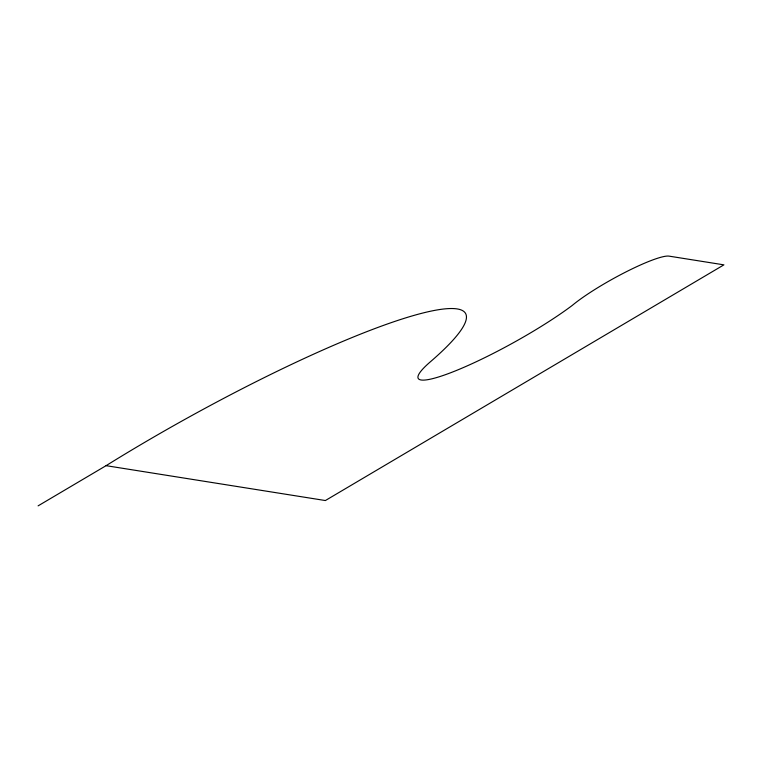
<?xml version="1.0" encoding="UTF-8"?>
<svg xmlns="http://www.w3.org/2000/svg" width="762" height="762" viewBox="0 0 762 762"><rect width="100%" height="100%" fill="white"/><g stroke="black" fill="none" stroke-linecap="round" stroke-linejoin="round"><path stroke-width="1.14" d="M38.1 505.863L106.08 465.668A294.284 43.501 -29 0 1 402.193 318.983A294.284 43.501 -29 0 1 430.32 361.845A100.86 14.907 -29 0 0 454.019 371.437A100.86 14.907 -29 0 0 572.252 305.429A61.141 9.039 -29 0 1 625.478 272.167A61.141 9.039 -29 0 1 669.074 256.137L723.9 264.852L325.374 500.539L106.08 465.668"/></g></svg>
